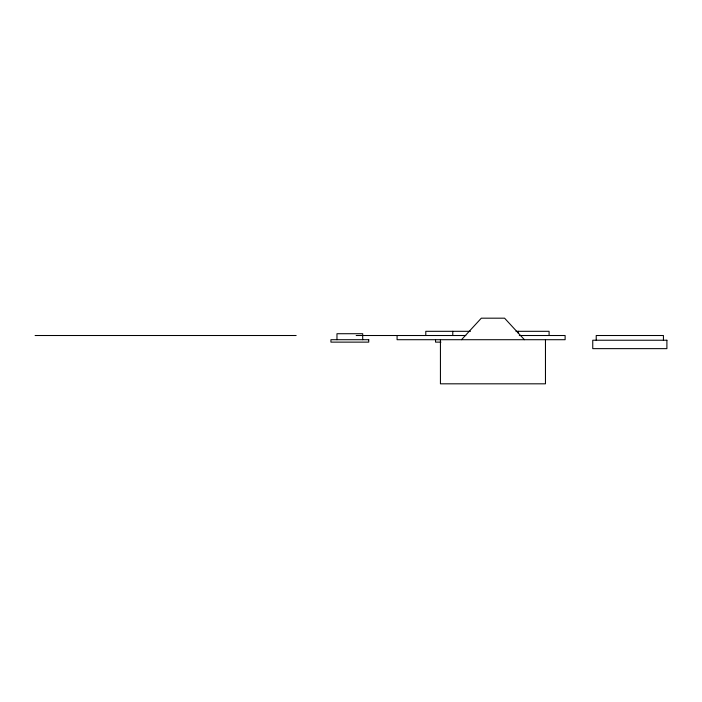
<?xml version="1.0" encoding="UTF-8"?>
<svg xmlns="http://www.w3.org/2000/svg" width="702" height="702" viewBox="0 0 702 702"><rect width="100%" height="100%" fill="white"/><g stroke="black" fill="none" stroke-linecap="round" stroke-linejoin="round"><path stroke-width="1.05" d="M461.504 339.707L481.318 318.182L504.58 318.182L524.394 339.707M470.472 331.309L425.789 331.309L425.789 335.512M515.961 331.309L549.087 331.309L549.087 335.512M35.1 335.512L296.156 335.512M356.177 335.512L465.821 335.512M519.287 335.512L565.119 335.512L565.119 339.707L397.086 339.707L397.086 335.512M440.935 342.128L435.53 342.128L435.53 339.707M663.434 340.233L663.434 335.512L596.217 335.512L596.217 340.233M545.463 339.707L545.463 383.818L440.435 383.818L440.435 339.707M518.313 331.309L518.313 333.406M452.781 331.309L452.781 335.512M362.706 339.707L362.706 333.722L336.969 333.722L336.969 339.707M368.743 339.707L330.932 339.707L330.932 342.128L368.743 342.128L368.743 339.707M666.9 340.233L592.751 340.233L592.751 348.64L666.9 348.64L666.9 340.233"/></g></svg>
